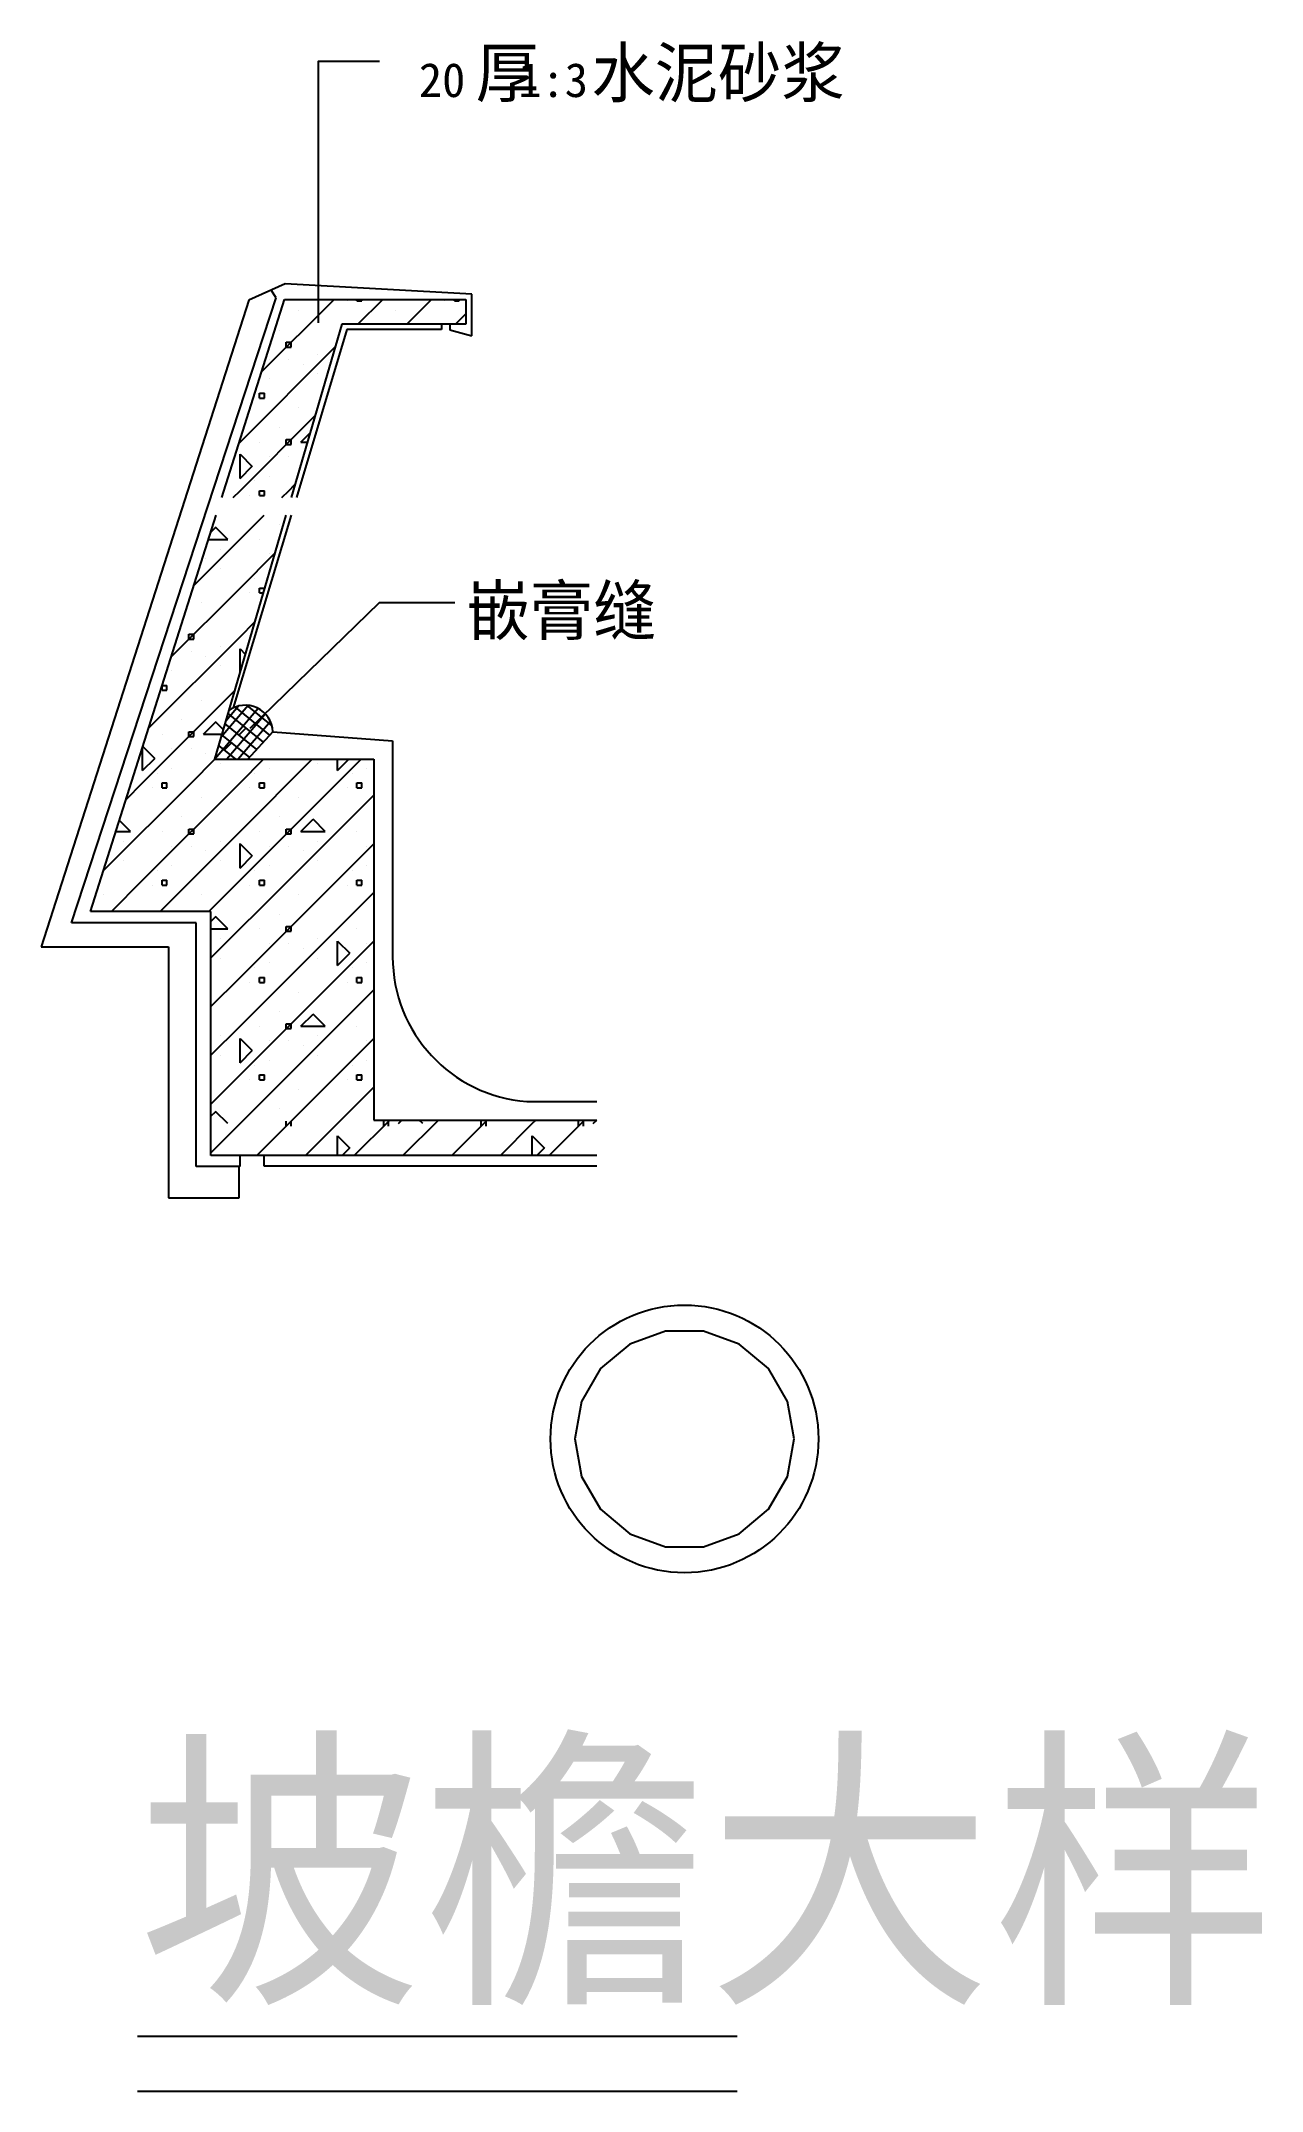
# Model space of a CAD drawing. Header units: metres. Extents: x 12322 to 13325, y 6406 to 8090.
import ezdxf

# ---------------------------------------------------------------- set-up
doc = ezdxf.new("R2010")
doc.units = ezdxf.units.M
doc.layers.add('PUB_DIM', color=3, linetype='Continuous')
doc.layers.add('PUB_TEXT', color=7, linetype='Continuous')

# ---------------------------------------------------------------- blocks, each defined once
blk = doc.blocks.new('M_N8')
for p, q in [((-107.02, 676.8), (-277.71, 145.68)), ((-107.02, 676.8), (-277.71, 145.68)), ((-252.68, 165.23), (-84.48, 678.97)), ((-129.29, 514.81), (-77.73, 677.58)), ((-77.2, 690.42), (-107.02, 676.8)), ((-84.48, 678.97), (-88.67, 685.02)), ((-77.73, 677.58), (71.18, 677.58)), ((76.15, 681.9), (-77.2, 690.42)), ((71.18, 677.58), (71.18, 657.23)), ((76.15, 647.54), (76.15, 681.9)), ((-30.58, 657.23), (-72.28, 514.81)), ((71.18, 657.23), (-30.58, 657.23)), ((58.01, 657.02), (58.01, 652.45)), ((-26.54, 652.92), (-68.03, 514.81)), ((51.06, 652.92), (-26.54, 652.92)), ((51.06, 656.52), (51.06, 652.92)), ((58.01, 652.45), (76.15, 647.54)), ((-237.01, 174.74), (-133.89, 500.28)), ((-76.53, 500.28), (-135.25, 299.72)), ((-72.39, 500.28), (-119.99, 341.84)), ((-99.33, 341.45), (-134.93, 299.72)), ((-107.49, 343.99), (-130.02, 317.58)), ((-115.52, 343.46), (-126.06, 331.11)), ((-93.42, 336.91), (-125.15, 299.72)), ((-124.25, 337.28), (-95.2, 313.69)), ((-118.35, 342.56), (-89.95, 319.49)), ((-108.98, 344.11), (-88.04, 327.1)), ((-126.74, 328.78), (-100.69, 307.62)), ((-89.36, 330.84), (-115.91, 299.72)), ((-107.88, 299.67), (-87.33, 322.38)), ((-87.33, 322.38), (11.08, 314.81)), ((-131.92, 311.08), (-117.94, 299.72)), ((-129.36, 319.84), (-106.46, 301.24)), ((11.08, 314.81), (11.08, 137.46)), ((-135.25, 299.72), (-4.41, 299.72)), ((-4.41, 299.72), (-4.41, 3.25)), ((-138.15, 174.74), (-237.01, 174.74)), ((-138.15, -25.81), (-138.15, 174.74)), ((-150.21, 165.23), (-252.68, 165.23)), ((-150.21, -34.83), (-150.21, 165.23)), ((-277.71, 145.68), (-173.04, 145.68)), ((-173.04, 145.68), (-173.04, -60.69)), ((121.38, 18.5), (178.7, 18.5)), ((-4.41, 3.25), (178.76, 3.25)), ((178.76, -25.81), (-138.15, -25.81)), ((-114.39, -25.88), (-114.39, -34.83)), ((-94.54, -34.53), (-94.54, -25.81)), ((-114.39, -34.83), (-150.21, -34.83)), ((-114.9, -60.69), (-114.9, -34.83)), ((178.76, -34.53), (-94.54, -34.53)), ((-173.04, -60.69), (-114.9, -60.69))]:
    blk.add_line(p, q)
at = {"color": 0}
for p, q in [((-96.58, 618.05), (-37.06, 677.58)), ((-78.04, 676.6), (-77.06, 677.58)), ((-26.26, 676.38), (-26.26, 676.38)), ((-18.26, 676.38), (-18.26, 677.58)), ((-18.26, 676.38), (-14.26, 676.38)), ((-17.4, 657.23), (2.94, 677.58)), ((-14.26, 676.38), (-14.26, 677.58)), ((22.6, 657.23), (42.94, 677.58)), ((53.74, 676.38), (53.74, 676.38)), ((61.74, 676.38), (61.74, 677.58)), ((61.74, 676.38), (65.74, 676.38)), ((65.74, 676.38), (65.74, 677.58)), ((-66.26, 668.38), (-66.26, 668.38)), ((13.74, 668.38), (13.74, 668.38)), ((62.6, 657.23), (71.18, 665.82)), ((-82.26, 652.38), (-82.26, 652.38)), ((-76.26, 638.38), (-76.26, 642.38)), ((-76.26, 642.38), (-72.26, 642.38)), ((-72.26, 638.38), (-72.26, 642.38)), ((-114.26, 560.37), (-36.03, 638.6)), ((-90.26, 628.38), (-90.26, 628.38)), ((-76.26, 638.38), (-72.26, 638.38)), ((-74.26, 628.38), (-74.26, 628.38)), ((-62.26, 624.38), (-62.26, 624.38)), ((-50.26, 632.38), (-50.26, 632.38)), ((-90.26, 612.38), (-90.26, 612.38)), ((-50.26, 616.38), (-50.26, 616.38)), ((-98.26, 600.38), (-94.26, 600.38)), ((-98.26, 596.38), (-98.26, 600.38)), ((-98.26, 596.38), (-94.26, 596.38)), ((-94.26, 596.38), (-94.26, 600.38)), ((-114.26, 520.37), (-52.59, 582.04)), ((-66.26, 588.38), (-66.26, 588.38)), ((-115.13, 559.51), (-114.26, 560.37)), ((-114.26, 560.37), (-114.26, 560.37)), ((-98.26, 560.38), (-98.26, 560.38)), ((-82.26, 572.38), (-82.26, 572.38)), ((-76.26, 558.38), (-76.26, 562.38)), ((-76.26, 562.38), (-72.26, 562.38)), ((-76.26, 558.38), (-72.26, 558.38)), ((-72.26, 558.38), (-72.26, 562.38)), ((-64.26, 560.37), (-56.73, 567.91)), ((-64.26, 560.38), (-58.94, 560.38)), ((-114.26, 530.38), (-114.26, 550.38)), ((-114.26, 550.37), (-104.22, 540.33)), ((-114.26, 530.37), (-104.22, 540.42)), ((-90.26, 548.38), (-90.26, 548.38)), ((-74.26, 548.38), (-74.26, 548.38)), ((-102.26, 528.38), (-102.26, 528.38)), ((-90.26, 532.38), (-90.26, 532.38)), ((-74.26, 520.37), (-69.15, 525.49)), ((-119.83, 514.81), (-114.26, 520.37)), ((-114.26, 520.37), (-114.26, 520.37)), ((-106.26, 516.38), (-106.26, 516.38)), ((-98.26, 520.38), (-94.26, 520.38)), ((-98.26, 516.38), (-98.26, 520.38)), ((-98.26, 516.38), (-94.26, 516.38)), ((-94.26, 516.38), (-94.26, 520.38)), ((-79.83, 514.81), (-74.26, 520.37)), ((-74.26, 520.37), (-74.26, 520.37)), ((-152.22, 442.42), (-94.36, 500.28)), ((-138.31, 486.33), (-134.22, 490.42)), ((-124.26, 480.37), (-134.3, 490.42)), ((-82.26, 492.38), (-82.26, 492.38)), ((-140.19, 480.38), (-124.26, 480.38)), ((-130.26, 472.38), (-130.26, 472.38)), ((-98.26, 480.38), (-98.26, 480.38)), ((-142.26, 464.38), (-142.26, 464.38)), ((-130.26, 456.38), (-130.26, 456.38)), ((-114.26, 440.37), (-85.71, 468.93)), ((-90.26, 468.38), (-90.26, 468.38)), ((-170.76, 383.87), (-114.26, 440.37)), ((-114.26, 440.37), (-114.26, 440.37)), ((-102.26, 448.38), (-102.26, 448.38)), ((-98.26, 440.38), (-94.26, 440.38)), ((-98.26, 436.38), (-98.26, 440.38)), ((-94.26, 439.72), (-94.26, 440.38)), ((-146.26, 428.38), (-146.26, 428.38)), ((-106.26, 436.38), (-106.26, 436.38)), ((-98.26, 436.38), (-95.24, 436.38)), ((-114.26, 400.37), (-102.27, 412.37)), ((-189.31, 325.33), (-114.26, 400.37)), ((-156.26, 398.38), (-156.26, 402.38)), ((-156.26, 402.38), (-152.26, 402.38)), ((-156.26, 398.38), (-152.26, 398.38)), ((-154.26, 388.38), (-154.26, 388.38)), ((-152.26, 398.38), (-152.26, 402.38)), ((-130.26, 392.38), (-130.26, 392.38)), ((-114.26, 400.37), (-114.26, 400.37)), ((-114.26, 371.41), (-114.26, 390.38)), ((-114.26, 390.37), (-109.97, 386.08)), ((-170.26, 372.38), (-170.26, 372.38)), ((-142.26, 384.38), (-142.26, 384.38)), ((-130.26, 376.38), (-130.26, 376.38)), ((-194.26, 280.37), (-118.83, 355.81)), ((-178.26, 356.38), (-178.26, 360.2)), ((-178.26, 356.38), (-174.26, 356.38)), ((-178.21, 360.38), (-174.26, 360.38)), ((-174.26, 356.38), (-174.26, 360.38)), ((-146.26, 348.38), (-146.26, 348.38)), ((-178.26, 320.38), (-178.26, 320.38)), ((-162.26, 332.38), (-162.26, 332.38)), ((-156.26, 318.38), (-156.26, 322.38)), ((-156.26, 322.38), (-152.26, 322.38)), ((-152.26, 318.38), (-152.26, 322.38)), ((-144.26, 320.37), (-134.22, 330.42)), ((-144.26, 320.38), (-129.2, 320.38)), ((-128.08, 324.2), (-134.3, 330.42)), ((-115.22, 319.42), (-109.41, 325.23)), ((-98.26, 320.38), (-98.26, 320.38)), ((-194.26, 290.38), (-194.26, 309.69)), ((-194.1, 310.21), (-184.22, 300.33)), ((-170.26, 308.38), (-170.26, 308.38)), ((-156.26, 318.38), (-152.26, 318.38)), ((-154.26, 308.38), (-154.26, 308.38)), ((-142.26, 304.38), (-142.26, 304.38)), ((-127.31, 307.33), (-121.32, 313.31)), ((-194.26, 290.37), (-184.22, 300.42)), ((-182.26, 288.38), (-182.26, 288.38)), ((-170.26, 292.38), (-170.26, 292.38)), ((-154.26, 280.37), (-134.91, 299.72)), ((-130.26, 296.38), (-130.26, 296.38)), ((-114.26, 240.37), (-54.91, 299.72)), ((-114.26, 280.37), (-94.91, 299.72)), ((-102.26, 288.38), (-102.26, 288.38)), ((-90.26, 292.38), (-90.26, 292.38)), ((-50.26, 296.38), (-50.26, 296.38)), ((-34.26, 280.37), (-14.91, 299.72)), ((-34.26, 290.38), (-34.26, 299.72)), ((-34.26, 290.37), (-24.91, 299.72)), ((-22.26, 288.38), (-22.26, 288.38)), ((-10.26, 292.38), (-10.26, 292.38)), ((-226.4, 208.24), (-154.26, 280.37)), ((-207.85, 266.78), (-194.26, 280.37)), ((-194.26, 200.37), (-114.26, 280.37)), ((-194.26, 280.37), (-194.26, 280.37)), ((-186.26, 276.38), (-186.26, 276.38)), ((-178.26, 280.38), (-174.26, 280.38)), ((-178.26, 276.38), (-178.26, 280.38)), ((-178.26, 276.38), (-174.26, 276.38)), ((-174.26, 276.38), (-174.26, 280.38)), ((-154.26, 280.37), (-154.26, 280.37)), ((-114.26, 200.37), (-34.26, 280.37)), ((-114.26, 280.37), (-114.26, 280.37)), ((-106.26, 276.38), (-106.26, 276.38)), ((-98.26, 280.38), (-94.26, 280.38)), ((-98.26, 276.38), (-98.26, 280.38)), ((-98.26, 276.38), (-94.26, 276.38)), ((-94.26, 276.38), (-94.26, 280.38)), ((-74.26, 200.37), (-4.41, 270.22)), ((-34.26, 280.37), (-34.26, 280.37)), ((-26.26, 276.38), (-26.26, 276.38)), ((-18.26, 280.38), (-14.26, 280.38)), ((-18.26, 276.38), (-18.26, 280.38)), ((-18.26, 276.38), (-14.26, 276.38)), ((-14.26, 276.38), (-14.26, 280.38)), ((-146.26, 268.38), (-146.26, 268.38)), ((-66.26, 268.38), (-66.26, 268.38)), ((-216.22, 240.38), (-204.26, 240.38)), ((-204.26, 240.37), (-213.34, 249.45)), ((-179.89, 174.74), (-114.26, 240.37)), ((-178.26, 240.38), (-178.26, 240.38)), ((-162.26, 252.38), (-162.26, 252.38)), ((-156.26, 238.38), (-156.26, 242.38)), ((-156.26, 242.38), (-152.26, 242.38)), ((-156.26, 238.38), (-152.26, 238.38)), ((-152.26, 238.38), (-152.26, 242.38)), ((-114.26, 240.37), (-114.26, 240.37)), ((-98.26, 240.38), (-98.26, 240.38)), ((-82.26, 252.38), (-82.26, 252.38)), ((-76.26, 238.38), (-76.26, 242.38)), ((-76.26, 242.38), (-72.26, 242.38)), ((-76.26, 238.38), (-72.26, 238.38)), ((-72.26, 238.38), (-72.26, 242.38)), ((-64.26, 240.37), (-54.22, 250.42)), ((-64.26, 240.38), (-44.26, 240.38)), ((-44.26, 240.37), (-54.3, 250.42)), ((-18.26, 240.38), (-18.26, 240.38)), ((-210.26, 232.38), (-210.26, 232.38)), ((-170.26, 228.38), (-170.26, 228.38)), ((-154.26, 228.38), (-154.26, 228.38)), ((-142.26, 224.38), (-142.26, 224.38)), ((-130.26, 232.38), (-130.26, 232.38)), ((-114.26, 210.38), (-114.26, 230.38)), ((-114.26, 230.37), (-104.22, 220.33)), ((-114.26, 210.37), (-104.22, 220.42)), ((-90.26, 228.38), (-90.26, 228.38)), ((-74.26, 228.38), (-74.26, 228.38)), ((-62.26, 224.38), (-62.26, 224.38)), ((-50.26, 232.38), (-50.26, 232.38)), ((-34.26, 200.37), (-4.41, 230.22)), ((-10.26, 228.38), (-10.26, 228.38)), ((-210.26, 216.38), (-210.26, 216.38)), ((-182.26, 208.38), (-182.26, 208.38)), ((-170.26, 212.38), (-170.26, 212.38)), ((-130.26, 216.38), (-130.26, 216.38)), ((-102.26, 208.38), (-102.26, 208.38)), ((-90.26, 212.38), (-90.26, 212.38)), ((-50.26, 216.38), (-50.26, 216.38)), ((-22.26, 208.38), (-22.26, 208.38)), ((-10.26, 212.38), (-10.26, 212.38)), ((-226.26, 188.38), (-226.26, 188.38)), ((-219.89, 174.74), (-194.26, 200.37)), ((-194.26, 200.37), (-194.26, 200.37)), ((-186.26, 196.38), (-186.26, 196.38)), ((-178.26, 200.38), (-174.26, 200.38)), ((-178.26, 196.38), (-178.26, 200.38)), ((-178.26, 196.38), (-174.26, 196.38)), ((-174.26, 196.38), (-174.26, 200.38)), ((-146.26, 188.38), (-146.26, 188.38)), ((-139.89, 174.74), (-114.26, 200.37)), ((-138.15, 136.48), (-74.26, 200.37)), ((-114.26, 120.37), (-34.26, 200.37)), ((-114.26, 200.37), (-114.26, 200.37)), ((-106.26, 196.38), (-106.26, 196.38)), ((-98.26, 200.38), (-94.26, 200.38)), ((-98.26, 196.38), (-98.26, 200.38)), ((-98.26, 196.38), (-94.26, 196.38)), ((-94.26, 196.38), (-94.26, 200.38)), ((-74.26, 200.37), (-74.26, 200.37)), ((-66.26, 188.38), (-66.26, 188.38)), ((-34.26, 200.37), (-34.26, 200.37)), ((-34.26, 160.37), (-4.41, 190.22)), ((-26.26, 196.38), (-26.26, 196.38)), ((-18.26, 200.38), (-14.26, 200.38)), ((-18.26, 196.38), (-18.26, 200.38)), ((-18.26, 196.38), (-14.26, 196.38)), ((-14.26, 196.38), (-14.26, 200.38)), ((-138.15, 166.48), (-134.22, 170.42)), ((-124.26, 160.37), (-134.3, 170.42)), ((-82.26, 172.38), (-82.26, 172.38)), ((-138.15, 160.38), (-124.26, 160.38)), ((-130.26, 152.38), (-130.26, 152.38)), ((-114.26, 80.37), (-34.26, 160.37)), ((-98.26, 160.38), (-98.26, 160.38)), ((-76.26, 158.38), (-76.26, 162.38)), ((-76.26, 162.38), (-72.26, 162.38)), ((-76.26, 158.38), (-72.26, 158.38)), ((-72.26, 158.38), (-72.26, 162.38)), ((-50.26, 152.38), (-50.26, 152.38)), ((-34.26, 160.37), (-34.26, 160.37)), ((-18.26, 160.38), (-18.26, 160.38)), ((-130.26, 136.38), (-130.26, 136.38)), ((-90.26, 148.38), (-90.26, 148.38)), ((-74.26, 148.38), (-74.26, 148.38)), ((-62.26, 144.38), (-62.26, 144.38)), ((-50.26, 136.38), (-50.26, 136.38)), ((-34.26, 130.38), (-34.26, 150.38)), ((-34.26, 150.37), (-24.22, 140.33)), ((-34.26, 120.37), (-4.41, 150.22)), ((-34.26, 130.37), (-24.22, 140.42)), ((-10.26, 148.38), (-10.26, 148.38)), ((-138.15, 96.48), (-114.26, 120.37)), ((-114.26, 40.37), (-34.26, 120.37)), ((-114.26, 120.37), (-114.26, 120.37)), ((-102.26, 128.38), (-102.26, 128.38)), ((-98.26, 120.38), (-94.26, 120.38)), ((-98.26, 116.38), (-98.26, 120.38)), ((-94.26, 116.38), (-94.26, 120.38)), ((-90.26, 132.38), (-90.26, 132.38)), ((-34.26, 120.37), (-34.26, 120.37)), ((-22.26, 128.38), (-22.26, 128.38)), ((-18.26, 120.38), (-14.26, 120.38)), ((-18.26, 116.38), (-18.26, 120.38)), ((-14.26, 116.38), (-14.26, 120.38)), ((-10.26, 132.38), (-10.26, 132.38)), ((-106.26, 116.38), (-106.26, 116.38)), ((-98.26, 116.38), (-94.26, 116.38)), ((-74.26, 40.37), (-4.41, 110.22)), ((-66.26, 108.38), (-66.26, 108.38)), ((-26.26, 116.38), (-26.26, 116.38)), ((-18.26, 116.38), (-14.26, 116.38)), ((-82.26, 92.38), (-82.26, 92.38)), ((-64.26, 80.37), (-54.22, 90.42)), ((-44.26, 80.37), (-54.3, 90.42)), ((-138.15, 56.48), (-114.26, 80.37)), ((-130.26, 72.38), (-130.26, 72.38)), ((-114.26, 80.37), (-114.26, 80.37)), ((-114.26, 50.38), (-114.26, 70.38)), ((-114.26, 70.37), (-104.22, 60.33)), ((-98.26, 80.38), (-98.26, 80.38)), ((-90.26, 68.38), (-90.26, 68.38)), ((-76.26, 78.38), (-76.26, 82.38)), ((-76.26, 82.38), (-72.26, 82.38)), ((-76.26, 78.38), (-72.26, 78.38)), ((-74.26, 68.38), (-74.26, 68.38)), ((-72.26, 78.38), (-72.26, 82.38)), ((-64.26, 80.38), (-44.26, 80.38)), ((-50.26, 72.38), (-50.26, 72.38)), ((-34.26, 40.37), (-4.41, 70.22)), ((-18.26, 80.38), (-18.26, 80.38)), ((-10.26, 68.38), (-10.26, 68.38)), ((-130.26, 56.38), (-130.26, 56.38)), ((-114.26, 50.37), (-104.22, 60.42)), ((-90.26, 52.38), (-90.26, 52.38)), ((-62.26, 64.38), (-62.26, 64.38)), ((-50.26, 56.38), (-50.26, 56.38)), ((-10.26, 52.38), (-10.26, 52.38)), ((-138.15, 16.48), (-114.26, 40.37)), ((-138.15, -23.52), (-74.26, 40.37)), ((-114.26, 40.37), (-114.26, 40.37)), ((-106.26, 36.38), (-106.26, 36.38)), ((-102.26, 48.38), (-102.26, 48.38)), ((-100.45, -25.81), (-34.26, 40.37)), ((-98.26, 40.38), (-94.26, 40.38)), ((-98.26, 36.38), (-98.26, 40.38)), ((-98.26, 36.38), (-94.26, 36.38)), ((-94.26, 36.38), (-94.26, 40.38)), ((-74.26, 40.37), (-74.26, 40.37)), ((-34.26, 40.37), (-34.26, 40.37)), ((-26.26, 36.38), (-26.26, 36.38)), ((-22.26, 48.38), (-22.26, 48.38)), ((-18.26, 40.38), (-14.26, 40.38)), ((-18.26, 36.38), (-18.26, 40.38)), ((-18.26, 36.38), (-14.26, 36.38)), ((-14.26, 36.38), (-14.26, 40.38)), ((-66.26, 28.38), (-66.26, 28.38)), ((-34.26, 0.37), (-4.41, 30.22)), ((-138.15, 6.48), (-134.22, 10.42)), ((-124.26, 0.37), (-134.3, 10.42)), ((-82.26, 12.38), (-82.26, 12.38)), ((-76.26, -1.62), (-76.26, 2.38)), ((-72.26, -1.62), (-72.26, 2.38)), ((-60.45, -25.81), (-34.26, 0.37)), ((-34.26, 0.37), (-34.26, 0.37)), ((-20.45, -25.81), (8.62, 3.25)), ((3.74, -1.62), (3.74, 2.38)), ((7.74, -1.62), (7.74, 2.38)), ((15.74, 0.37), (18.62, 3.25)), ((19.55, -25.81), (48.62, 3.25)), ((35.74, 0.37), (32.86, 3.25)), ((59.55, -25.81), (88.62, 3.25)), ((83.74, -1.62), (83.74, 2.38)), ((87.74, -1.62), (87.74, 2.38)), ((99.55, -25.81), (125.74, 0.37)), ((125.74, 0.37), (128.62, 3.25)), ((125.74, 0.37), (125.74, 0.37)), ((139.55, -25.81), (168.62, 3.25)), ((163.74, -1.62), (163.74, 2.38)), ((167.74, -1.62), (167.74, 2.38)), ((175.74, 0.37), (178.62, 3.25)), ((-34.26, -25.81), (-34.26, -9.62)), ((-34.26, -9.63), (-24.22, -19.67)), ((125.74, -25.81), (125.74, -9.62)), ((125.74, -9.63), (135.78, -19.67)), ((-30.45, -25.81), (-24.22, -19.58)), ((129.55, -25.81), (135.78, -19.58))]:
    blk.add_line(p, q, dxfattribs=at)
for centre, radius, start, end in [((-110.04, 321.4), 22.73, 2.48, 126.47), ((130.38, 137.46), 119.3, 180, 265.68)]:
    blk.add_arc(centre, radius, start, end)
at = {"layer": 'PUB_DIM'}
for points in [[(-49.87, 658.2), (-49.87, 873.26), (0.22, 873.26)], [(-105.85, 325.29), (0.22, 428.41), (62.09, 428.41)]]:
    blk.add_lwpolyline(points, dxfattribs=at)
at = {"layer": 'PUB_DIM', "linetype": 'CONTINUOUS'}
blk.add_lwpolyline([(340.73, -258.68), (335.3, -227.9), (319.68, -200.83), (295.73, -180.74), (266.36, -170.05), (235.1, -170.05), (205.73, -180.74), (181.79, -200.83), (166.16, -227.9), (160.73, -258.68), (166.16, -289.46), (181.79, -316.53), (205.73, -336.62), (235.1, -347.31), (266.36, -347.31), (295.73, -336.62), (319.68, -316.53), (335.3, -289.46), (340.73, -258.68)], dxfattribs=at)
blk.add_circle((250.73, -258.68), 110, dxfattribs=at)
at = {"layer": 'PUB_TEXT'}
for s, height, p in [('厚', 40, (79.26, 843.8)), ('水泥砂浆', 40, (174.35, 843.8)), ('20', 28, (32.63, 843.8)), ('1:3', 28, (114.31, 843.8)), ('嵌膏缝', 40, (71.75, 401.89))]:
    blk.add_text(s, height=height, dxfattribs=at).set_placement(p)

msp = doc.modelspace()

# ---------------------------------------------------------------- linework, layer by layer
at = {"layer": 'PUB_TEXT'}
for points in [[(12401.41, 6450.56), (12894.07, 6450.56)], [(12401.41, 6405.56), (12894.07, 6405.56)]]:
    msp.add_lwpolyline(points, dxfattribs=at)

# ---------------------------------------------------------------- block references
msp.add_blockref('M_N8', (12600, 7200))

# ---------------------------------------------------------------- texts
msp.add_text('坡檐大样', height=180, dxfattribs=at).set_placement((12401.41, 6495.56))

doc.saveas('drawing.dxf')
